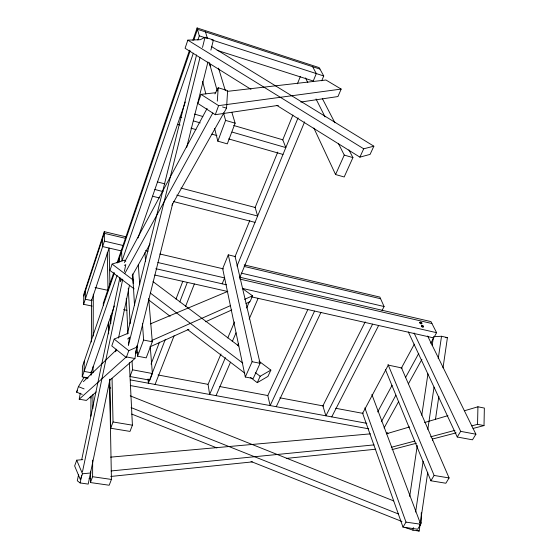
<?xml version="1.0" encoding="UTF-8"?>
<svg xmlns="http://www.w3.org/2000/svg" width="559" height="559" viewBox="0 0 559 559"><rect width="100%" height="100%" fill="white"/><g stroke="black" fill="none" stroke-linecap="round" stroke-linejoin="round"><path stroke-width="0.84" d="M109.571 381.832L111.437 479.44L109.194 485.233L90.425 482.557L92.605 476.715L92.668 460.12M92.871 408.594L92.927 394.619M93.011 372.783L93.032 366.669M93.15 336.106L93.318 294.181M90.425 482.557L90.495 471.209M90.858 416.217L90.984 396.135M91.124 375.187L91.145 371.693M91.341 342.017L91.62 299.24M419.467 525.844L421.186 523.042L421.276 512.778M84.276 361.149L84.102 371.414L91.816 372.832M85.429 290.925L85.289 299.226L92.123 300.665M88.245 377.919L82.243 376.836L82.439 366.522L114.441 272.729M92.158 306.094L83.619 304.313L83.808 294.216L104.274 231.671L126.32 236.904M473.04 428.446L484.01 425.581L484.353 408.077L477.931 406.791L464.606 410.725M471.691 425.895L477.547 424.337L477.931 406.791M171.886 205.237L226.542 108.153L227.611 90.614L218.22 87.756L214.922 93.891M217.304 101.137L218.22 87.756M120.758 278.298L120.339 281.694L121.589 279.402M421.241 323.388L420.228 323.004L420.71 322.913M420.284 523.28L419.152 531.05L412.961 530.17L413.339 527.584M415.623 512.072L423.121 461.231M427.817 429.347L434.043 387.114M438.228 358.675L441.533 336.273L447.431 337.608L443.014 367.836M420.536 521.554L427.733 472.327M432.407 440.373L432.659 438.647M435.44 419.648L438.85 396.331M409.698 496.413L417.28 445.481M421.772 415.267L427.942 373.831M432.184 345.343L433.47 336.714L441.533 336.273M109.319 380.616L134.922 358.543L136.962 345.741L137.584 356.202L146.192 357.865L152.293 341.78L148.701 298.52M128.423 344.058L129.534 337.217L127.662 339.02M96.19 391.936L86.345 400.433L79.21 399.196L80.286 393.18M110.004 379.072L88.196 484.094L80.14 482.948L77.289 480.768L78.546 474.794M115.678 351.751L116.209 349.193M118.515 338.09L129.506 285.153M80.14 482.948L81.747 475.276M82.459 471.866L122.763 279.144M124.371 271.464L125.796 264.645L124.377 265.35M81.768 459.421L119.919 277.516M127.214 334.03L196.565 54.922M128.381 345.588L199.975 57.591M202.505 47.424L205.027 37.264L213.412 39.968L210.883 50.121M135.467 353.176L172.752 203.343M186.657 147.471L207.934 61.972M83.773 295.977L104.295 233.32L125.489 238.337M83.619 304.313L104.414 241.118L104.274 231.671M91.613 300.553L109.096 248.07L109.927 284.566M125.803 261.186L124.405 260.138L112.121 264.093L109.969 270.451L134.174 288.891M205.027 37.264L200.346 39.696L187.831 40.136L185.078 48.277L251.005 89.335M113.666 272.834L103.282 303.299L103.31 305.361M117.034 262.954L189.515 50.212M192.89 40.318L197.103 27.95L319.154 67.625L323.731 75.968L321.718 80.796M117.823 262.814L190.179 50.736M193.833 40.031L197.481 29.32L319.944 69.071M82.222 394.388L76.541 392.132L78.428 386.632L84.004 377.416L87.246 378.709M82.243 376.836L117.069 275.384M193.344 53.175L122.009 260.99L121.52 249.775M197.872 39.982L199.29 35.86L197.103 27.95M91.138 372.706L114.371 305.941M138.031 237.952L185.35 101.948M128.661 333.024L114.197 339.103L111.772 345.937L126.271 357.536L128.78 350.703L137.507 346.832M215.795 92.696L201.051 94.394L197.844 103.429L215.278 114.7L278.347 105.365M76.716 460.183L74.647 465.954L80.349 479.587L82.473 473.787L76.716 460.183L82.802 459.638M215.278 114.7L218.604 105.637L341.158 89.084L337.957 96.546L300.805 102.045M129.339 362.644L132.413 425.189L130.002 431.408L110.696 428.243L113.037 421.961L112.052 378.485M132.057 361.114L132.511 369.799L130.002 376.507L149.812 380.176L152.383 373.524L150.245 346.636M137.584 356.202L143.614 340.047L142.454 323.598M231.866 112.331L235.136 123.176L227.303 143.859L217.842 141.175L225.598 120.388L223.467 112.82M151.056 364.084L159.476 342.143M175.994 299.072L182.849 281.191M165.338 339.306L148.373 383.215L148.065 378.967M179.795 301.902L187.335 282.386M155.074 384.445L174.087 335.826M185.49 306.653L194.357 283.965M228.275 254.855L222.678 268.697L245.296 377.004L253.213 378.534L260.089 363.301L235.101 256.497L228.275 254.855L252.109 361.708L245.296 377.004M297.409 83.78L300.351 76.513M222.189 283.818L224.599 277.9M234.976 256.798L249.782 220.553M255.051 207.662L277.753 152.083M282.693 140.002L292.888 115.028M237.016 266.056L298.059 117.872M312.991 81.628L316.31 73.571L312.635 66.703M239.573 278.082L304.62 121.869M220.973 353.945L208.067 384.354L209.639 394.465L225.396 357.655M227.765 337.943L234.556 321.935M232.251 341.647L236.024 332.843M246.645 308.037L249.384 301.636M242.299 288.416L252.549 295.816L250.02 301.727L246.051 303.516M216.033 395.639L230.525 362.141M237.764 345.392L238.455 343.799M249.153 319.07L258.125 298.338M348.914 149.875L352.925 157.617L344.183 176.979L335.575 174.541L344.253 155.081L338.37 143.39M250.355 377.395L257.266 382.663L260.18 376.27L270.856 370.093L258.999 361.198M359.898 157.142L363.699 148.792L373.859 146.192L370.086 154.389L359.898 157.142L276.936 105.476M270.856 370.093L267.957 376.403L257.266 382.663M307.778 309.665L267.796 395.548L270.144 405.575L314.563 311.063M276.237 406.693L320.915 312.488M365.202 321.893L322.878 405.876L325.911 415.812L372.587 324.136M382.028 310.545L384.082 306.521L379.868 297.095L244.192 264.889M331.739 416.881L378.639 325.499M362.595 413.387L388.274 365.111L402.207 368.032M124.308 262.576L207.096 108.453M377.653 411.948L392.083 385.291M401.145 368.535L414.338 344.162M381.329 421.8L395.891 395.178M405.457 377.688L418.775 353.344M124.937 273.295L212.832 112.953M384.096 427.956L398.728 401.39M408.419 383.802L421.905 359.325M430.751 343.268L433.7 337.916L251.438 296.829M434.112 337.168L436.586 332.682L430.961 321.6L239.685 277.208M132.169 275.769L150.105 243.92M76.541 392.132L77.401 390.706M371.868 394.507L420.703 524.244L417.657 529.212L402.997 527.123L406.009 522.12L364.859 407.902M401.418 367.696L449.094 477.945L445.851 483.235L430.898 480.782L434.112 475.45L388.009 364.475M427.621 335.987L475.912 434.217L472.474 439.821L457.255 437.005L460.658 431.352L414.065 332.989M422.8 326.777L421.884 326.156M83.375 381.657L116.44 349.829M79.21 399.196L126.334 356.894L134.922 358.543M135.795 353.246L138.171 352.17M150.071 346.804L188.942 329.279M205.593 321.76L231.775 309.959M151.789 340.501L230.336 305.668M244.618 299.331L252.549 295.816M150.357 323.913L227.513 291.505M386.304 433.819L409.628 426.936M424.623 422.513L447.948 415.637M391.307 447.291L414.757 441.051M430.661 436.817L454.942 430.353M391.992 449.625L416.476 443.231M432.512 439.039L456.151 432.862M227.073 91.397L325.953 80.014L341.158 89.084M89.035 478.693L90.775 478.511M110.759 476.457L252.375 461.895M286.257 458.408L375.739 449.205M82.473 473.787L91.145 472.928M111.108 470.951L374.055 444.887M110.612 457.143L370.477 433.847M445.803 337.692L447.431 337.608M406.596 527.71L405.072 527.493L412.961 530.17M92.605 476.715L111.437 479.44M406.009 522.12L420.703 524.244M113.037 421.961L132.413 425.189M434.112 475.45L449.094 477.945M130.275 385.549L368.695 428.816M130.366 379.91L366.83 423.324M132.511 369.799L152.383 373.524M460.658 431.352L475.912 434.217M158.05 374.977L207.815 384.306M219.82 386.555L267.866 395.562M279.877 397.812L323.626 406.016M335.638 408.266L363.091 413.408M477.547 424.337L484.01 425.581M143.614 340.047L152.293 341.78M252.109 361.708L260.089 363.301M123.532 309.602L126.907 310.308M95.051 287.564L107.824 290.317M154.738 275.035L227.834 291.512M155.821 268.69L226.5 284.804M242.739 288.5L436.586 332.682M157.834 262.513L224.711 277.928M121.317 250.9L102.618 246.568L102.528 238.721M239.79 279.067L431.939 323.528M145.459 250.635L148.009 251.236M159.888 254.01L223.523 268.9M104.414 241.118L123.113 245.492M241.271 273.127L384.082 306.521M244.15 266.433L380.609 298.744M152.558 196.209L159.273 197.921M173.549 201.568L255.016 222.363M154.892 189.494L163.312 191.667M176.784 195.147L257.629 216.012L255.135 207.452L180.927 188.069M157.317 181.899L164.905 183.883M177.566 124.336L180.075 125.055M190.954 128.158L195.971 129.59M211.868 134.132L216.892 135.564M228.61 138.905L283.001 154.438M180.089 117.069L181.773 117.551M193.519 120.947L200.234 122.882M232.118 132.085L285.824 147.583L282.777 139.785L233.648 125.475M194.504 114.071L202.833 116.496M225.598 120.388L235.136 123.176M344.253 155.081L352.925 157.617M222.573 106.972L226.542 108.153M217.123 50.345L313.25 80.999M199.29 35.86L206.62 38.222M211.588 39.822L323.731 75.968M416.755 530.246L419.152 531.05M78.428 386.632L84.102 388.889M131.099 407.595L398.497 514.014M419.564 522.399L421.186 523.042M89.524 397.295L91.152 397.938M131.721 414.072L216.934 447.941M251.012 461.489L401.949 521.491M109.138 387.443L110.759 388.086M130.219 395.849L393.718 500.927M211.47 46.523L373.859 146.192M187.831 40.136L363.699 148.792M201.051 94.394L218.604 105.637M152.998 281.603L238.777 346.007M112.121 264.093L133.664 280.415M150.35 293.056L242.802 363.098M255.309 372.58L260.18 376.27M148.694 299.952L170.132 316.282M187.419 329.454L244.821 373.181M114.197 339.103L128.78 350.703M386.989 432.373L388.044 433.763M322.466 98.796L334.89 122.791M305.445 77.911L307.792 82.585M316.024 98.957L325.045 116.887M313.858 128.032L335.575 174.541M408.301 331.913L457.255 437.005M385.368 369.401L430.898 480.782M362.546 413.073L402.997 527.123M218.541 68.114L225.326 90.642M205.495 31.919L207.438 38.487M209.45 63.237L217.29 90.97M202.61 81.258L205.831 93.919M214.621 128.521L217.842 141.175M209.408 62.713L210.254 66.074M144.893 252.668L145.613 261.319M138.311 264.756L139.715 284.664M132.658 274.28L134.544 305.654M128.284 288.178L130.128 323.78M132.756 273.994L133.21 283.42M126.278 298.513L127.892 332.312M119.514 257.853L119.682 262.094M110.633 315.87L110.815 323.696M107.279 252.528L108.027 290.799M108.635 322.117L108.802 330.816M109.746 379.526L110.696 428.243M108.453 323.437L108.656 333.898M423.31 326.687A1.125 0.503 28.3 0 1 422.744 327.141A1.125 0.503 28.3 0 1 421.444 326.358A1.125 0.503 28.3 0 1 421.779 325.771M422.283 325.89A1.125 0.503 28.3 0 1 422.8 326.156M421.703 323.416A1.125 0.496 28.2 0 1 421.137 323.864A1.125 0.496 28.2 0 1 419.844 323.088A1.125 0.496 28.2 0 1 420.179 322.508M420.675 322.627A1.125 0.496 28.2 0 1 421.193 322.892M421.724 325.981A1.125 0.503 28.3 0 0 423.491 326.645A1.125 0.503 28.3 0 0 422.513 325.45A1.125 0.503 28.3 0 0 421.724 325.981M420.123 322.711A1.125 0.496 28.2 0 0 421.884 323.375A1.125 0.496 28.2 0 0 420.913 322.187A1.125 0.496 28.2 0 0 420.123 322.711"/></g></svg>
